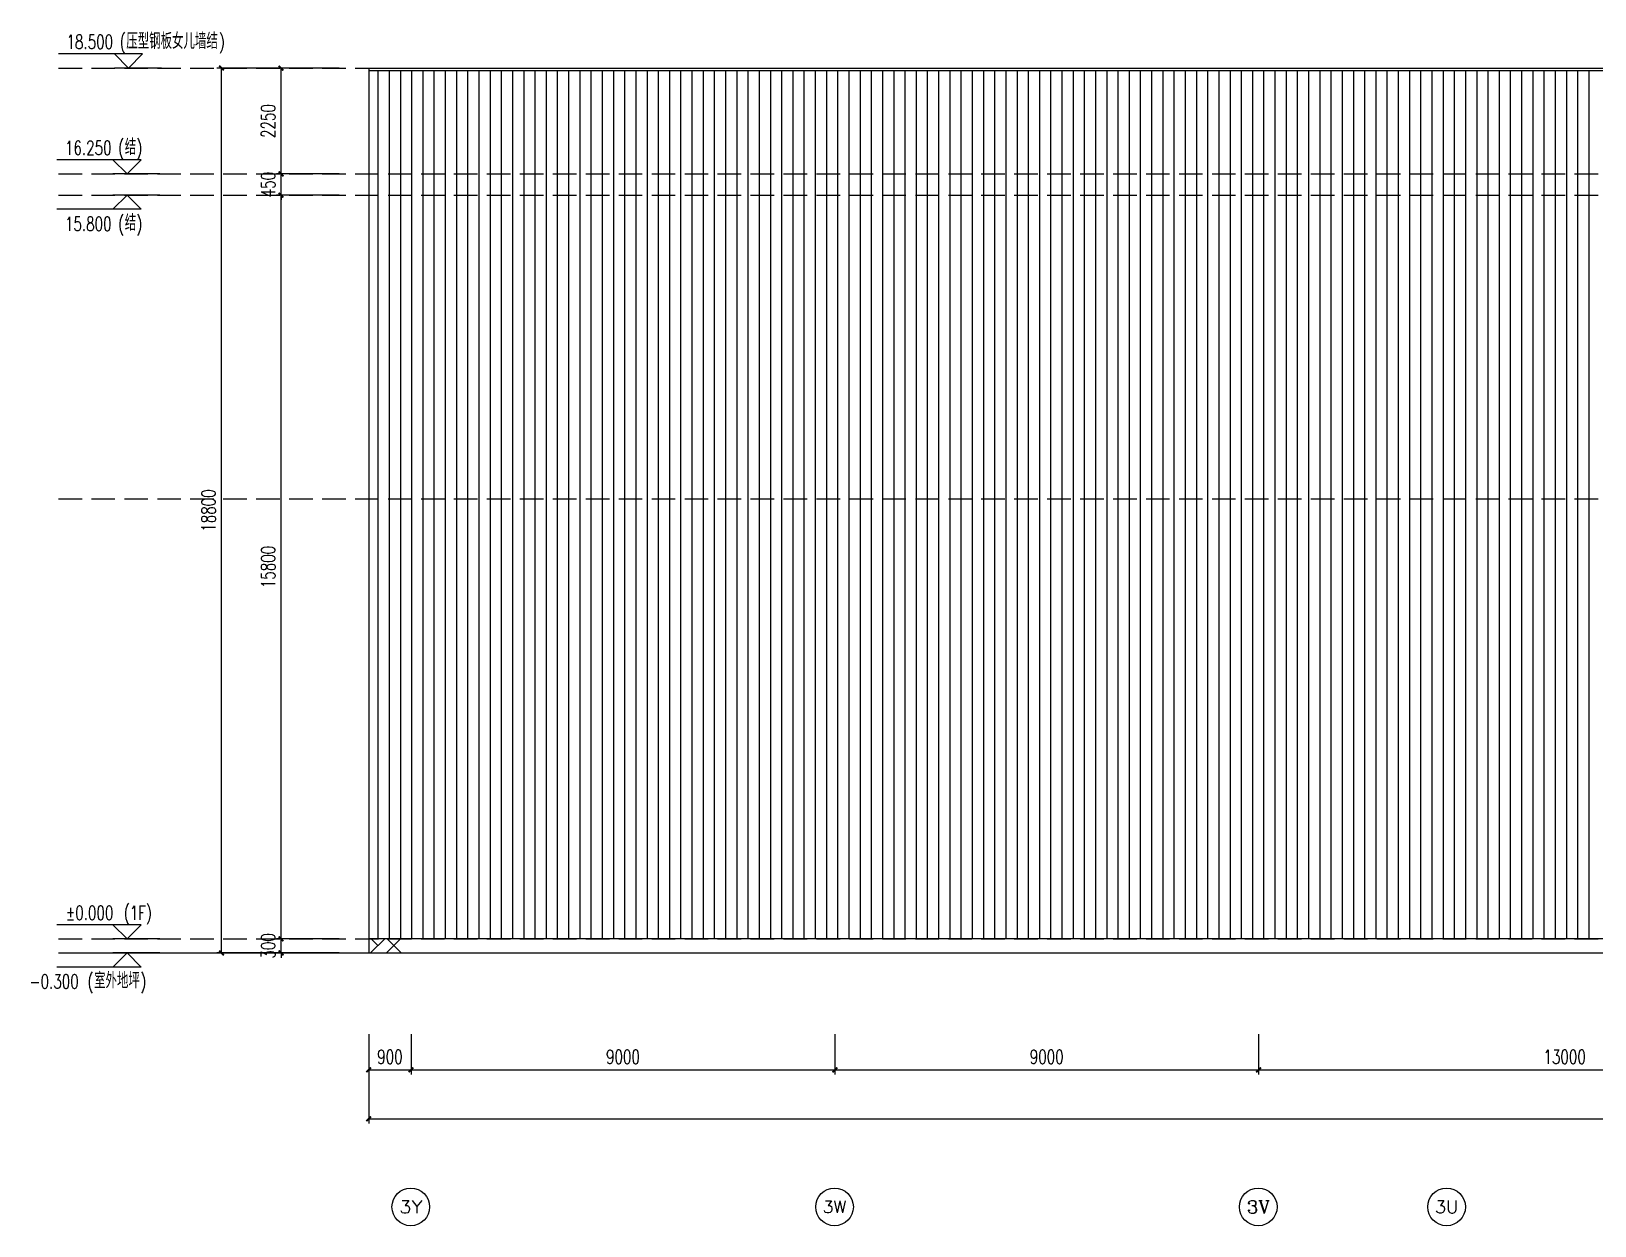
# Model space of a CAD drawing. Extents: x -2377130 to 293730, y -2 to 754590.
# Drawn here: x -253366 to -220160, y 511142 to 536519 of the extents above; entities that cross this region are included whole.
import ezdxf
from ezdxf.enums import TextEntityAlignment as Align

# ---------------------------------------------------------------- set-up
doc = ezdxf.new("R2010")
doc.units = 0
doc.header["$LTSCALE"] = 1000
doc.header["$MEASUREMENT"] = 0
doc.linetypes.add('__DASH', pattern=[0.35, 0.25, -0.1])
doc.linetypes.add('DOTE', pattern=[2.42, 2, -0.2, 0.02, -0.2])
doc.layers.get('Defpoints').update_dxf_attribs({"color": 210})
for name, color, linetype in [('A-AXIS-D', 1, 'Continuous'), ('A-AXIS-DOTE', 14, 'DOTE'), ('A-HATCH-2', 251, 'Continuous'), ('A-LIN-V', 9, 'Continuous'), ('AS-WALL', 40, 'Continuous'), ('DIM_ELEV', 3, 'Continuous'), ('PUB_TEXT', 7, 'Continuous')]:
    doc.layers.add(name, color=color, linetype=linetype)
doc.layers.add('A-加建区域', color=47, linetype='Continuous', plot=False)
doc.styles.add('_TCH_AXIS', font='COMPLEX', dxfattribs={"bigfont": 'GBCBIG'})
doc.styles.add('_TCH_DIM', font='SIMPLEX', dxfattribs={"bigfont": 'GBCBIG'})
doc.styles.add('_TCH_DIM_T3', font='SIMPLEX', dxfattribs={"width": 0.705882, "bigfont": 'GBCBIG'})
doc.dimstyles.new('_TCH_ARCH&&100', dxfattribs={"dimtxt": 297.5, "dimasz": 100, "dimexe": 100, "dimexo": 100, "dimgap": 126.25, "dimtad": 1, "dimdec": 0, "dimzin": 0, "dimdsep": 46, "dimtxsty": '_TCH_DIM_T3', "dimblk": 'ARCHTICK', "dimcen": 0.09, "dimclrt": 7, "dimazin": 2, "dimtfac": 1, "dimtdec": 0, "dimtix": 1, "dimtmove": 2, "dimatfit": 3, "dimfxl": 0, "dimtolj": 1, "dimtzin": 0, "dimarcsym": 0})

# ---------------------------------------------------------------- blocks, each defined once
blk = doc.blocks.new('_ArchTick')
at = {"color": 0, "linetype": 'ByBlock', "const_width": 0.4}
blk.add_lwpolyline([(-0.5, -0.5), (0.5, 0.5)], dxfattribs=at)
blk = doc.blocks.new('*D1892')
at = {"layer": 'A-AXIS-D', "color": 0, "lineweight": -2}
for p, q in [((-248092, 535737), (-249426, 535737)), ((-249326, 516937), (-249326, 535737)), ((-248092, 516937), (-249426, 516937))]:
    blk.add_line(p, q, dxfattribs=at)
at = {"layer": 'Defpoints', "color": 0}
for p in [(-249326, 535737), (-247992, 535737), (-247992, 516937)]:
    blk.add_point(p, dxfattribs=at)
at = {"layer": 'A-AXIS-D', "color": 0, "lineweight": -2, "xscale": 100, "yscale": 100, "zscale": 100}
for p, rotation in [((-249326, 535737), 90), ((-249326, 516937), 270)]:
    blk.add_blockref('_ArchTick', p, dxfattribs=dict(at, rotation=rotation))
at = {"layer": 'A-AXIS-D', "color": 7, "insert": (-249601, 526337), "char_height": 297.5, "attachment_point": 5, "rotation": 90, "style": '_TCH_DIM_T3'}
blk.add_mtext('\\A1;18800', dxfattribs=at)
blk = doc.blocks.new('*D1891')
at = {"layer": 'A-AXIS-D', "color": 0, "lineweight": -2}
for p, q in [((-246827, 517237), (-248161, 517237)), ((-248061, 517237), (-248061, 517337)), ((-248061, 516937), (-248061, 517237)), ((-246827, 516937), (-248161, 516937)), ((-248061, 516937), (-248061, 516837))]:
    blk.add_line(p, q, dxfattribs=at)
at = {"layer": 'Defpoints', "color": 0}
for p in [(-248061, 517237), (-246727, 517237), (-246727, 516937)]:
    blk.add_point(p, dxfattribs=at)
at = {"layer": 'A-AXIS-D', "color": 0, "lineweight": -2, "xscale": 100, "yscale": 100, "zscale": 100}
for p, rotation in [((-248061, 517237), 270), ((-248061, 516937), 90)]:
    blk.add_blockref('_ArchTick', p, dxfattribs=dict(at, rotation=rotation))
at = {"layer": 'A-AXIS-D', "color": 7, "insert": (-248336, 517087), "char_height": 297.5, "attachment_point": 5, "rotation": 90, "style": '_TCH_DIM_T3'}
blk.add_mtext('\\A1;300', dxfattribs=at)
blk = doc.blocks.new('*D1890')
at = {"layer": 'A-AXIS-D', "color": 0, "lineweight": -2}
for p, q in [((-246827, 533037), (-248161, 533037)), ((-248061, 517237), (-248061, 533037)), ((-246827, 517237), (-248161, 517237))]:
    blk.add_line(p, q, dxfattribs=at)
at = {"layer": 'Defpoints', "color": 0}
for p in [(-248061, 533037), (-246727, 533037), (-246727, 517237)]:
    blk.add_point(p, dxfattribs=at)
at = {"layer": 'A-AXIS-D', "color": 0, "lineweight": -2, "xscale": 100, "yscale": 100, "zscale": 100}
for p, rotation in [((-248061, 533037), 90), ((-248061, 517237), 270)]:
    blk.add_blockref('_ArchTick', p, dxfattribs=dict(at, rotation=rotation))
at = {"layer": 'A-AXIS-D', "color": 7, "insert": (-248336, 525137), "char_height": 297.5, "attachment_point": 5, "rotation": 90, "style": '_TCH_DIM_T3'}
blk.add_mtext('\\A1;15800', dxfattribs=at)
blk = doc.blocks.new('*D1889')
at = {"layer": 'A-AXIS-D', "color": 0, "lineweight": -2}
for p, q in [((-246827, 533487), (-248161, 533487)), ((-248061, 533487), (-248061, 533587)), ((-248061, 533037), (-248061, 533487)), ((-246827, 533037), (-248161, 533037)), ((-248061, 533037), (-248061, 532937))]:
    blk.add_line(p, q, dxfattribs=at)
at = {"layer": 'Defpoints', "color": 0}
for p in [(-248061, 533487), (-246727, 533487), (-246727, 533037)]:
    blk.add_point(p, dxfattribs=at)
at = {"layer": 'A-AXIS-D', "color": 0, "lineweight": -2, "xscale": 100, "yscale": 100, "zscale": 100}
for p, rotation in [((-248061, 533487), 270), ((-248061, 533037), 90)]:
    blk.add_blockref('_ArchTick', p, dxfattribs=dict(at, rotation=rotation))
at = {"layer": 'A-AXIS-D', "color": 7, "insert": (-248336, 533262), "char_height": 297.5, "attachment_point": 5, "rotation": 90, "style": '_TCH_DIM_T3'}
blk.add_mtext('\\A1;450', dxfattribs=at)
blk = doc.blocks.new('*D1888')
at = {"layer": 'A-AXIS-D', "color": 0, "lineweight": -2}
for p, q in [((-246827, 535737), (-248161, 535737)), ((-248061, 533487), (-248061, 535737)), ((-246827, 533487), (-248161, 533487))]:
    blk.add_line(p, q, dxfattribs=at)
at = {"layer": 'Defpoints', "color": 0}
for p in [(-248061, 535737), (-246727, 535737), (-246727, 533487)]:
    blk.add_point(p, dxfattribs=at)
at = {"layer": 'A-AXIS-D', "color": 0, "lineweight": -2, "xscale": 100, "yscale": 100, "zscale": 100}
for p, rotation in [((-248061, 535737), 90), ((-248061, 533487), 270)]:
    blk.add_blockref('_ArchTick', p, dxfattribs=dict(at, rotation=rotation))
at = {"layer": 'A-AXIS-D', "color": 7, "insert": (-248336, 534612), "char_height": 297.5, "attachment_point": 5, "rotation": 90, "style": '_TCH_DIM_T3'}
blk.add_mtext('\\A1;2250', dxfattribs=at)
blk = doc.blocks.new('*D1854')
at = {"layer": 'A-AXIS-D', "color": 0, "lineweight": -2}
for p, q in [((-246199, 515211), (-246199, 513313)), ((-60499, 515211), (-60499, 513313)), ((-246199, 513413), (-60499, 513413))]:
    blk.add_line(p, q, dxfattribs=at)
at = {"layer": 'Defpoints', "color": 0}
for p in [(-246199, 515311), (-60499, 515311), (-60499, 513413)]:
    blk.add_point(p, dxfattribs=at)
at = {"layer": 'A-AXIS-D', "color": 0, "lineweight": -2, "xscale": 100, "yscale": 100, "zscale": 100, "rotation": 180}
blk.add_blockref('_ArchTick', (-246199, 513413), dxfattribs=at)
at = {"layer": 'A-AXIS-D', "color": 0, "lineweight": -2, "xscale": 100, "yscale": 100, "zscale": 100}
blk.add_blockref('_ArchTick', (-60499, 513413), dxfattribs=at)
at = {"layer": 'A-AXIS-D', "color": 7, "insert": (-153349, 513688), "char_height": 297.5, "attachment_point": 5, "style": '_TCH_DIM_T3'}
blk.add_mtext('\\A1;185700', dxfattribs=at)
blk = doc.blocks.new('*D1830')
at = {"layer": 'A-AXIS-D', "color": 0, "lineweight": -2}
for p, q in [((-246199, 515211), (-246199, 514353)), ((-245299, 515211), (-245299, 514353)), ((-246199, 514453), (-245299, 514453))]:
    blk.add_line(p, q, dxfattribs=at)
at = {"layer": 'Defpoints', "color": 0}
for p in [(-246199, 515311), (-245299, 515311), (-245299, 514453)]:
    blk.add_point(p, dxfattribs=at)
at = {"layer": 'A-AXIS-D', "color": 0, "lineweight": -2, "xscale": 100, "yscale": 100, "zscale": 100, "rotation": 180}
blk.add_blockref('_ArchTick', (-246199, 514453), dxfattribs=at)
at = {"layer": 'A-AXIS-D', "color": 0, "lineweight": -2, "xscale": 100, "yscale": 100, "zscale": 100}
blk.add_blockref('_ArchTick', (-245299, 514453), dxfattribs=at)
at = {"layer": 'A-AXIS-D', "color": 7, "insert": (-245749, 514728), "char_height": 297.5, "attachment_point": 5, "style": '_TCH_DIM_T3'}
blk.add_mtext('\\A1;900', dxfattribs=at)
blk = doc.blocks.new('*D1829')
at = {"layer": 'A-AXIS-D', "color": 0, "lineweight": -2}
for p, q in [((-245299, 515211), (-245299, 514353)), ((-236299, 515211), (-236299, 514353)), ((-245299, 514453), (-236299, 514453))]:
    blk.add_line(p, q, dxfattribs=at)
at = {"layer": 'Defpoints', "color": 0}
for p in [(-245299, 515311), (-236299, 515311), (-236299, 514453)]:
    blk.add_point(p, dxfattribs=at)
at = {"layer": 'A-AXIS-D', "color": 0, "lineweight": -2, "xscale": 100, "yscale": 100, "zscale": 100, "rotation": 180}
blk.add_blockref('_ArchTick', (-245299, 514453), dxfattribs=at)
at = {"layer": 'A-AXIS-D', "color": 0, "lineweight": -2, "xscale": 100, "yscale": 100, "zscale": 100}
blk.add_blockref('_ArchTick', (-236299, 514453), dxfattribs=at)
at = {"layer": 'A-AXIS-D', "color": 7, "insert": (-240799, 514728), "char_height": 297.5, "attachment_point": 5, "style": '_TCH_DIM_T3'}
blk.add_mtext('\\A1;9000', dxfattribs=at)
blk = doc.blocks.new('*D1828')
at = {"layer": 'A-AXIS-D', "color": 0, "lineweight": -2}
for p, q in [((-236299, 515211), (-236299, 514353)), ((-227299, 515211), (-227299, 514353)), ((-236299, 514453), (-227299, 514453))]:
    blk.add_line(p, q, dxfattribs=at)
at = {"layer": 'Defpoints', "color": 0}
for p in [(-236299, 515311), (-227299, 515311), (-227299, 514453)]:
    blk.add_point(p, dxfattribs=at)
at = {"layer": 'A-AXIS-D', "color": 0, "lineweight": -2, "xscale": 100, "yscale": 100, "zscale": 100, "rotation": 180}
blk.add_blockref('_ArchTick', (-236299, 514453), dxfattribs=at)
at = {"layer": 'A-AXIS-D', "color": 0, "lineweight": -2, "xscale": 100, "yscale": 100, "zscale": 100}
blk.add_blockref('_ArchTick', (-227299, 514453), dxfattribs=at)
at = {"layer": 'A-AXIS-D', "color": 7, "insert": (-231799, 514728), "char_height": 297.5, "attachment_point": 5, "style": '_TCH_DIM_T3'}
blk.add_mtext('\\A1;9000', dxfattribs=at)
blk = doc.blocks.new('*D1827')
at = {"layer": 'A-AXIS-D', "color": 0, "lineweight": -2}
for p, q in [((-227299, 515211), (-227299, 514353)), ((-214299, 515211), (-214299, 514353)), ((-227299, 514453), (-214299, 514453))]:
    blk.add_line(p, q, dxfattribs=at)
at = {"layer": 'Defpoints', "color": 0}
for p in [(-227299, 515311), (-214299, 515311), (-214299, 514453)]:
    blk.add_point(p, dxfattribs=at)
at = {"layer": 'A-AXIS-D', "color": 0, "lineweight": -2, "xscale": 100, "yscale": 100, "zscale": 100, "rotation": 180}
blk.add_blockref('_ArchTick', (-227299, 514453), dxfattribs=at)
at = {"layer": 'A-AXIS-D', "color": 0, "lineweight": -2, "xscale": 100, "yscale": 100, "zscale": 100}
blk.add_blockref('_ArchTick', (-214299, 514453), dxfattribs=at)
at = {"layer": 'A-AXIS-D', "color": 7, "insert": (-220799, 514728), "char_height": 297.5, "attachment_point": 5, "style": '_TCH_DIM_T3'}
blk.add_mtext('\\A1;13000', dxfattribs=at)

msp = doc.modelspace()

# ---------------------------------------------------------------- linework, layer by layer
at = {"layer": 'A-AXIS-D', "color": 8}
for centre in [(-245305.6, 511541.7), (-236305.6, 511541.7), (-227305.6, 511541.7), (-223305.6, 511541.7)]:
    msp.add_circle(centre, 400, dxfattribs=at)
at = {"layer": 'A-AXIS-DOTE', "color": 8, "linetype": '__DASH', "ltscale": 2}
for p, q in [((-252788.4, 535737.5), (-54309.8, 535737.5)), ((-252788.4, 533487.5), (-54309.8, 533487.5)), ((-252788.4, 533037.5), (-54309.8, 533037.5)), ((-252788.4, 517237.5), (-54309.8, 517237.5))]:
    msp.add_line(p, q, dxfattribs=at)
at = {"layer": 'A-HATCH-2', "color": 8, "linetype": 'Continuous'}
for p, q in [((-245996.2, 517237.5), (-245996.2, 535687.5)), ((-245758.1, 517237.5), (-245758.1, 535687.5)), ((-245520, 517237.5), (-245520, 535687.5)), ((-245281.9, 517237.5), (-245281.9, 535687.5)), ((-245043.7, 517237.5), (-245043.7, 535687.5)), ((-244805.6, 517237.5), (-244805.6, 535687.5)), ((-244567.5, 517237.5), (-244567.5, 535687.5)), ((-244329.4, 517237.5), (-244329.4, 535687.5)), ((-244091.2, 517237.5), (-244091.2, 535687.5)), ((-243853.1, 517237.5), (-243853.1, 535687.5)), ((-243615, 517237.5), (-243615, 535687.5)), ((-243376.9, 517237.5), (-243376.9, 535687.5)), ((-243138.7, 517237.5), (-243138.7, 535687.5)), ((-242900.6, 517237.5), (-242900.6, 535687.5)), ((-242662.5, 517237.5), (-242662.5, 535687.5)), ((-242424.4, 517237.5), (-242424.4, 535687.5)), ((-242186.2, 517237.5), (-242186.2, 535687.5)), ((-241948.1, 517237.5), (-241948.1, 535687.5)), ((-241710, 517237.5), (-241710, 535687.5)), ((-241471.9, 517237.5), (-241471.9, 535687.5)), ((-241233.7, 517237.5), (-241233.7, 535687.5)), ((-240995.6, 517237.5), (-240995.6, 535687.5)), ((-240757.5, 517237.5), (-240757.5, 535687.5)), ((-240519.4, 517237.5), (-240519.4, 535687.5)), ((-240281.2, 517237.5), (-240281.2, 535687.5)), ((-240043.1, 517237.5), (-240043.1, 535687.5)), ((-239805, 517237.5), (-239805, 535687.5)), ((-239566.9, 517237.5), (-239566.9, 535687.5)), ((-239328.7, 517237.5), (-239328.7, 535687.5)), ((-239090.6, 517237.5), (-239090.6, 535687.5)), ((-238852.5, 517237.5), (-238852.5, 535687.5)), ((-238614.4, 517237.5), (-238614.4, 535687.5)), ((-238376.2, 517237.5), (-238376.2, 535687.5)), ((-238138.1, 517237.5), (-238138.1, 535687.5)), ((-237900, 517237.5), (-237900, 535687.5)), ((-237661.9, 517237.5), (-237661.9, 535687.5)), ((-237423.7, 517237.5), (-237423.7, 535687.5)), ((-237185.6, 517237.5), (-237185.6, 535687.5)), ((-236947.5, 517237.5), (-236947.5, 535687.5)), ((-236709.4, 517237.5), (-236709.4, 535687.5)), ((-236471.2, 517237.5), (-236471.2, 535687.5)), ((-236233.1, 517237.5), (-236233.1, 535687.5)), ((-235995, 517237.5), (-235995, 535687.5)), ((-235756.9, 517237.5), (-235756.9, 535687.5)), ((-235518.7, 517237.5), (-235518.7, 535687.5)), ((-235280.6, 517237.5), (-235280.6, 535687.5)), ((-235042.5, 517237.5), (-235042.5, 535687.5)), ((-234804.4, 517237.5), (-234804.4, 535687.5)), ((-234566.2, 517237.5), (-234566.2, 535687.5)), ((-234328.1, 517237.5), (-234328.1, 535687.5)), ((-234090, 517237.5), (-234090, 535687.5)), ((-233851.9, 517237.5), (-233851.9, 535687.5)), ((-233613.7, 517237.5), (-233613.7, 535687.5)), ((-233375.6, 517237.5), (-233375.6, 535687.5)), ((-233137.5, 517237.5), (-233137.5, 535687.5)), ((-232899.4, 517237.5), (-232899.4, 535687.5)), ((-232661.2, 517237.5), (-232661.2, 535687.5)), ((-232423.1, 517237.5), (-232423.1, 535687.5)), ((-232185, 517237.5), (-232185, 535687.5)), ((-231946.9, 517237.5), (-231946.9, 535687.5)), ((-231708.7, 517237.5), (-231708.7, 535687.5)), ((-231470.6, 517237.5), (-231470.6, 535687.5)), ((-231232.5, 517237.5), (-231232.5, 535687.5)), ((-230994.4, 517237.5), (-230994.4, 535687.5)), ((-230756.2, 517237.5), (-230756.2, 535687.5)), ((-230518.1, 517237.5), (-230518.1, 535687.5)), ((-230280, 517237.5), (-230280, 535687.5)), ((-230041.9, 517237.5), (-230041.9, 535687.5)), ((-229803.7, 517237.5), (-229803.7, 535687.5)), ((-229565.6, 517237.5), (-229565.6, 535687.5)), ((-229327.5, 517237.5), (-229327.5, 535687.5)), ((-229089.4, 517237.5), (-229089.4, 535687.5)), ((-228851.2, 517237.5), (-228851.2, 535687.5)), ((-228613.1, 517237.5), (-228613.1, 535687.5)), ((-228375, 517237.5), (-228375, 535687.5)), ((-228136.9, 517237.5), (-228136.9, 535687.5)), ((-227898.7, 517237.5), (-227898.7, 535687.5)), ((-227660.6, 517237.5), (-227660.6, 535687.5)), ((-227422.5, 517237.5), (-227422.5, 535687.5)), ((-227184.4, 517237.5), (-227184.4, 535687.5)), ((-226946.2, 517237.5), (-226946.2, 535687.5)), ((-226708.1, 517237.5), (-226708.1, 535687.5)), ((-226470, 517237.5), (-226470, 535687.5)), ((-226231.9, 517237.5), (-226231.9, 535687.5)), ((-225993.7, 517237.5), (-225993.7, 535687.5)), ((-225755.6, 517237.5), (-225755.6, 535687.5)), ((-225517.5, 517237.5), (-225517.5, 535687.5)), ((-225279.4, 517237.5), (-225279.4, 535687.5)), ((-225041.2, 517237.5), (-225041.2, 535687.5)), ((-224803.1, 517237.5), (-224803.1, 535687.5)), ((-224565, 517237.5), (-224565, 535687.5)), ((-224326.9, 517237.5), (-224326.9, 535687.5)), ((-224088.7, 517237.5), (-224088.7, 535687.5)), ((-223850.6, 517237.5), (-223850.6, 535687.5)), ((-223612.5, 517237.5), (-223612.5, 535687.5)), ((-223374.4, 517237.5), (-223374.4, 535687.5)), ((-223136.2, 517237.5), (-223136.2, 535687.5)), ((-222898.1, 517237.5), (-222898.1, 535687.5)), ((-222660, 517237.5), (-222660, 535687.5)), ((-222421.9, 517237.5), (-222421.9, 535687.5)), ((-222183.7, 517237.5), (-222183.7, 535687.5)), ((-221945.6, 517237.5), (-221945.6, 535687.5)), ((-221707.5, 517237.5), (-221707.5, 535687.5)), ((-221469.4, 517237.5), (-221469.4, 535687.5)), ((-221231.2, 517237.5), (-221231.2, 535687.5)), ((-220993.1, 517237.5), (-220993.1, 535687.5)), ((-220755, 517237.5), (-220755, 535687.5)), ((-220516.9, 517237.5), (-220516.9, 535687.5)), ((-220278.7, 517237.5), (-220278.7, 535687.5)), ((-246199.3, 517234.7), (-246196.6, 517237.5)), ((-246159.8, 516937.5), (-245859.8, 517237.5)), ((-246002.9, 517094.4), (-246146, 517237.5)), ((-245823.1, 516937.5), (-245523.1, 517237.5)), ((-245509.2, 516937.5), (-245809.2, 517237.5)), ((-246182.7, 516937.5), (-246199.3, 516954.1))]:
    msp.add_line(p, q, dxfattribs=at)
at = {"layer": 'A-LIN-V', "color": 8}
for p, q in [((-246199.3, 535737.5), (-246199.3, 516937.5)), ((-246199.3, 535737.5), (-60499.3, 535737.5)), ((-246199.3, 535687.5), (-60499.3, 535687.5)), ((-60499.3, 517237.5), (-246199.3, 517237.5))]:
    msp.add_line(p, q, dxfattribs=at)
at = {"layer": 'A-加建区域', "color": 8, "linetype": '__DASH', "ltscale": 2}
msp.add_line((-252788.4, 526587.5), (-54309.8, 526587.5), dxfattribs=at)
at = {"layer": 'AS-WALL', "color": 8}
msp.add_line((-252788.4, 516937.5), (-54309.8, 516937.5), dxfattribs=at)
at = {"layer": 'DIM_ELEV', "color": 8}
for p, q in [((-251000.4, 536037.5), (-252788.4, 536037.5)), ((-251300.4, 535737.5), (-251600.4, 536037.5)), ((-251300.4, 535737.5), (-251000.4, 536037.5)), ((-250600.4, 535737.5), (-251600.4, 535737.5)), ((-251032.6, 533787.5), (-252820.6, 533787.5)), ((-251332.6, 533487.5), (-251632.6, 533787.5)), ((-251332.6, 533487.5), (-251032.6, 533787.5)), ((-250632.6, 533487.5), (-251632.6, 533487.5)), ((-251332.6, 533037.5), (-251632.6, 532737.5)), ((-250632.6, 533037.5), (-251632.6, 533037.5)), ((-251332.6, 533037.5), (-251032.6, 532737.5)), ((-251032.6, 532737.5), (-252820.6, 532737.5)), ((-251032.6, 517537.5), (-252820.6, 517537.5)), ((-251332.6, 517237.5), (-251632.6, 517537.5)), ((-251332.6, 517237.5), (-251032.6, 517537.5)), ((-250632.6, 517237.5), (-251632.6, 517237.5)), ((-251332.6, 516937.5), (-251632.6, 516637.5)), ((-250632.6, 516937.5), (-251632.6, 516937.5)), ((-251332.6, 516937.5), (-251032.6, 516637.5)), ((-251032.6, 516637.5), (-252820.6, 516637.5))]:
    msp.add_line(p, q, dxfattribs=at)

# ---------------------------------------------------------------- texts
at = {"layer": 'PUB_TEXT', "color": 8, "style": '_TCH_DIM', "width": 0.705882}
for s, p in [('18.500', (-252618.4, 536142.5)), ('(', (-251488.4, 536142.5)), (')', (-249382.5, 536142.5)), ('16.250', (-252650.6, 533892.5)), ('(', (-251520.6, 533892.5)), (')', (-251134.8, 533892.5)), ('(', (-251520.6, 532282.5)), (')', (-251134.8, 532282.5)), ('15.800', (-252650.6, 532282.5)), ('%%P0.000', (-252630.6, 517642.5)), ('(1F)', (-251400.6, 517642.5)), ('-0.300', (-253402.2, 516182.5)), ('(', (-252172.2, 516182.5)), (')', (-251049.3, 516182.5))]:
    msp.add_text(s, height=297.5, dxfattribs=at).set_placement(p)
at = {"layer": 'PUB_TEXT', "color": 8, "style": '_TCH_DIM'}
for s, height, p in [('压型钢板女儿墙结', 337.59, (-251348.4, 536142.5)), ('结', 337.6, (-251380.6, 533892.5)), ('结', 337.6, (-251380.6, 532282.5)), ('室外地坪', 337.59, (-252032.2, 516182.5))]:
    msp.add_text(s, height=height, dxfattribs=at).set_placement(p)
at = {"layer": 'PUB_TEXT', "color": 8, "style": '_TCH_AXIS'}
for s, height, p, p2 in [('3Y', 270.86, (-245550.7, 511406.3), (-245060.5, 511406.3)), ('3W', 255.29, (-236554.8, 511414.1), (-236056.4, 511414.1)), ('3V', 276.42, (-227549.1, 511403.5), (-227062.1, 511403.5)), ('3U', 265.5, (-223552.1, 511409), (-223059.1, 511409))]:
    msp.add_text(s, height=height, dxfattribs=at).set_placement(p, p2, align=Align.FIT)

# ---------------------------------------------------------------- dimensions: what is measured, and where the dimension line sits
at = {"layer": 'A-AXIS-D', "color": 8}
for p1, p2, picture, middle in [((-247992.2, 516937.5), (-247992.2, 535737.5), '*D1892', (-249600.6, 526337.5)), ((-246727.2, 533487.5), (-246727.2, 535737.5), '*D1888', (-248335.6, 534612.5)), ((-246727.2, 533037.5), (-246727.2, 533487.5), '*D1889', (-248335.6, 533262.5)), ((-246727.2, 517237.5), (-246727.2, 533037.5), '*D1890', (-248335.6, 525137.5)), ((-246727.2, 516937.5), (-246727.2, 517237.5), '*D1891', (-248335.6, 517087.5))]:
    dim = msp.add_aligned_dim(p1=p1, p2=p2, distance=1333.3, dimstyle='_TCH_ARCH&&100', dxfattribs=at)
    dim.commit()
    dim.dimension.update_dxf_attribs({"geometry": picture, "text_midpoint": middle})
for base, p1, p2, picture, middle in [((-60499.3, 513413.4), (-246199.3, 515311.4), (-60499.3, 515311.4), '*D1854', (-153349.3, 513688.4)), ((-245299.3, 514453.4), (-246199.3, 515311.4), (-245299.3, 515311.4), '*D1830', (-245749.3, 514728.4)), ((-236299.3, 514453.4), (-245299.3, 515311.4), (-236299.3, 515311.4), '*D1829', (-240799.3, 514728.4)), ((-227299.3, 514453.4), (-236299.3, 515311.4), (-227299.3, 515311.4), '*D1828', (-231799.3, 514728.4)), ((-214299.3, 514453.4), (-227299.3, 515311.4), (-214299.3, 515311.4), '*D1827', (-220799.3, 514728.4))]:
    dim = msp.add_linear_dim(base=base, p1=p1, p2=p2, angle=0, dimstyle='_TCH_ARCH&&100', override={"dimgap": 0}, dxfattribs=at)
    dim.commit()
    dim.dimension.update_dxf_attribs({"geometry": picture, "text_midpoint": middle, "dimtype": 161})

doc.saveas('drawing.dxf')
